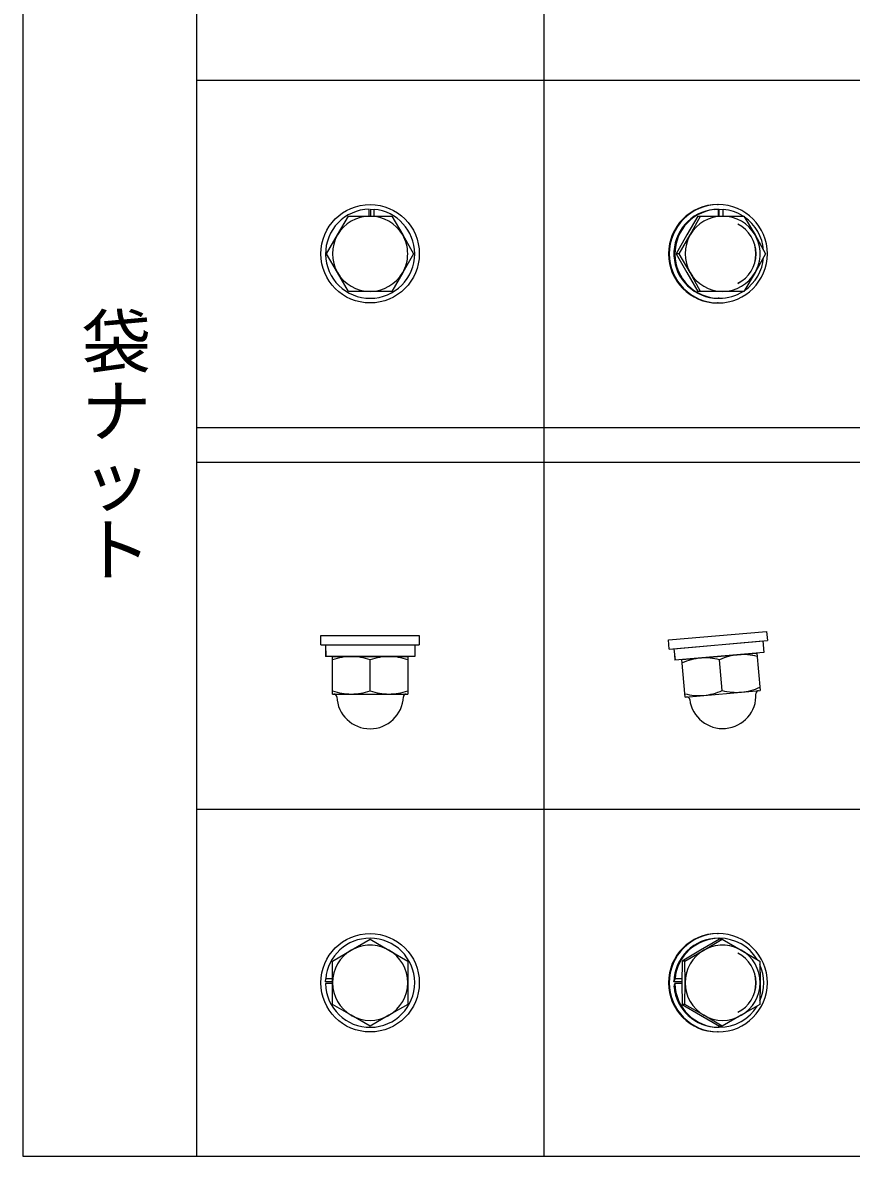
# Model space of a CAD drawing. Units: millimetres, scale not verified. Extents: x -585 to 585, y -390 to 417.
# Drawn here: x -585 to -441.9, y -390 to -194.1 of the extents above; entities that cross this region are included whole.
import ezdxf
from ezdxf.enums import TextEntityAlignment as Align

# ---------------------------------------------------------------- set-up
doc = ezdxf.new("R2010")
doc.units = ezdxf.units.MM
doc.header["$LTSCALE"] = 3
doc.layers.add('0-0_0', color=3, linetype='Continuous')
doc.layers.add('F-0', color=4, linetype='Continuous')
doc.styles.add('@ＭＳ ゴシック', font='')
doc.styles.get('@ＭＳ ゴシック').set_extended_font_data('@MS Gothic')

msp = doc.modelspace()

# ---------------------------------------------------------------- linework, layer by layer
at = {"layer": '0-0_0'}
for p, q in [((-525.146, -227.502), (-525.146, -226.301)), ((-524.854, -227.501), (-524.854, -226.301)), ((-524.854, -226.301), (-524.318, -226.33)), ((-524.318, -227.499), (-524.318, -226.33)), ((-465.54, -226.33), (-464.832, -226.301)), ((-465, -225.5), (-464.86, -225.5)), ((-464.832, -227.5), (-464.832, -226.301)), ((-464.715, -227.5), (-464.715, -226.301)), ((-464.715, -226.301), (-464.007, -226.33)), ((-464.007, -227.5), (-464.007, -226.33)), ((-530.63, -230.752), (-528.753, -227.5)), ((-528.753, -227.5), (-521.247, -227.5)), ((-521.247, -227.5), (-519.37, -230.753)), ((-468.375, -227.5), (-470.296, -230.752)), ((-469.729, -230.752), (-467.909, -227.5)), ((-468.375, -227.5), (-460.432, -227.5)), ((-460.432, -227.5), (-458.511, -230.753)), ((-532.506, -234), (-530.63, -230.752)), ((-519.37, -230.753), (-517.494, -234)), ((-470.296, -230.752), (-472.113, -234)), ((-471.648, -234), (-469.729, -230.752)), ((-458.511, -230.753), (-456.694, -234)), ((-530.63, -237.247), (-532.506, -234)), ((-517.494, -234), (-519.37, -237.247)), ((-472.113, -234), (-470.296, -237.247)), ((-471.648, -234), (-472.113, -234)), ((-469.729, -237.247), (-471.648, -234)), ((-456.694, -234), (-458.511, -237.247)), ((-528.753, -240.5), (-530.63, -237.247)), ((-519.37, -237.247), (-521.247, -240.5)), ((-470.296, -237.247), (-468.375, -240.5)), ((-467.909, -240.5), (-469.729, -237.247)), ((-458.511, -237.247), (-460.432, -240.5)), ((-521.247, -240.5), (-528.753, -240.5)), ((-460.432, -240.5), (-468.375, -240.5)), ((-464.86, -242.5), (-465, -242.5)), ((-464.687, -241.7), (-464.86, -241.7)), ((-473.468, -300.741), (-456.532, -299.259)), ((-456.532, -299.259), (-456.393, -300.853)), ((-533.5, -300), (-516.5, -300)), ((-533.5, -301.6), (-533.5, -300)), ((-533.5, -301.6), (-516.5, -301.6)), ((-532.698, -301.6), (-532.67, -303.6)), ((-532.698, -301.6), (-517.3, -301.6)), ((-517.3, -301.6), (-517.3, -303.6)), ((-516.5, -300), (-516.5, -301.6)), ((-473.328, -302.335), (-473.468, -300.741)), ((-473.328, -302.335), (-456.393, -300.853)), ((-472.53, -302.265), (-457.19, -300.923)), ((-457.19, -300.923), (-457.016, -302.915)), ((-532.689, -302.6), (-532.698, -303.6)), ((-517.3, -303.6), (-532.698, -303.6)), ((-531.5, -310.1), (-531.5, -303.6)), ((-531.5, -303.6), (-518.5, -303.6)), ((-518.5, -303.6), (-518.5, -310.1)), ((-472.53, -302.265), (-472.327, -304.255)), ((-472.433, -303.26), (-472.355, -304.257)), ((-457.016, -302.915), (-472.355, -304.257)), ((-471.162, -304.153), (-458.211, -303.02)), ((-458.211, -303.02), (-457.644, -309.495)), ((-525, -309.519), (-525, -304.181)), ((-470.595, -310.628), (-471.162, -304.153)), ((-464.17, -309.483), (-464.636, -304.165)), ((-470.595, -310.628), (-457.644, -309.495)), ((-531.5, -310.1), (-518.5, -310.1)), ((-528.247, -354.37), (-525, -352.494)), ((-525, -352.494), (-521.753, -354.37)), ((-464.636, -352.494), (-467.921, -354.37)), ((-467.355, -354.37), (-464.171, -352.494)), ((-465, -351.5), (-464.86, -351.5)), ((-464.86, -352.3), (-464.687, -352.3)), ((-464.171, -352.494), (-464.636, -352.494)), ((-464.171, -352.494), (-460.885, -354.37)), ((-531.5, -356.247), (-528.247, -354.37)), ((-521.753, -354.37), (-518.5, -356.247)), ((-467.921, -354.37), (-471.111, -356.247)), ((-470.646, -356.247), (-467.355, -354.37)), ((-460.885, -354.37), (-457.696, -356.247)), ((-531.5, -363.753), (-531.5, -356.247)), ((-518.5, -356.247), (-518.5, -363.753)), ((-471.111, -356.247), (-471.162, -360)), ((-470.646, -356.247), (-471.111, -356.247)), ((-470.596, -360), (-470.646, -356.247)), ((-457.696, -356.247), (-457.644, -360)), ((-532.698, -359.854), (-532.67, -359.318)), ((-531.5, -359.854), (-532.698, -359.854)), ((-531.499, -360.146), (-532.698, -360.146)), ((-531.499, -359.318), (-532.67, -359.318)), ((-472.53, -359.854), (-472.327, -359.318)), ((-471.161, -359.854), (-472.53, -359.854)), ((-472.501, -360.682), (-472.356, -360.146)), ((-471.162, -360.146), (-472.356, -360.146)), ((-471.16, -359.318), (-472.327, -359.318)), ((-471.162, -360), (-471.111, -363.753)), ((-470.646, -363.753), (-470.596, -360)), ((-457.644, -360), (-457.696, -363.753)), ((-528.247, -365.63), (-531.5, -363.753)), ((-518.5, -363.753), (-521.752, -365.63)), ((-471.111, -363.753), (-467.922, -365.63)), ((-470.646, -363.753), (-471.111, -363.753)), ((-467.356, -365.63), (-470.646, -363.753)), ((-457.696, -363.753), (-460.884, -365.63)), ((-525, -367.506), (-528.247, -365.63)), ((-521.752, -365.63), (-525, -367.506)), ((-467.922, -365.63), (-464.636, -367.506)), ((-464.171, -367.506), (-467.356, -365.63)), ((-460.884, -365.63), (-464.171, -367.506)), ((-464.687, -367.7), (-464.86, -367.7)), ((-464.171, -367.506), (-464.636, -367.506)), ((-464.86, -368.5), (-465, -368.5))]:
    msp.add_line(p, q, dxfattribs=at)
for centre in [(-525, -234), (-525, -360)]:
    msp.add_circle(centre, 8.5, dxfattribs=at)
for centre, radius, start, end in [((-525, -234), 7.7, 91.088, 0), ((-525, -234), 7.7, 0, 84.918), ((-464.968, -234), 8.5, 90.218, 269.782), ((-464.828, -234), 8.5, 90.218, 269.782), ((-464.83, -233.998), 7.702, 95.29, 269.773), ((-464.657, -233.999), 7.7, 91.304, 269.78), ((-464.877, -233.983), 8.484, 359.891, 89.891), ((-464.688, -233.95), 7.651, 57.474, 84.893), ((-524.998, -234.002), 6.502, 90.013, 150.009), ((-525.002, -234.002), 6.503, 29.986, 89.984), ((-464.114, -233.973), 6.474, 90.054, 150.158), ((-464.127, -233.974), 6.474, 29.837, 89.944), ((-464.098, -234), 5.75, 297.28, 62.72), ((-464.111, -234), 5.755, 297.394, 62.606), ((-464.722, -233.994), 7.706, 4.678, 55.322), ((-525.001, -234), 6.499, 150.021, 209.98), ((-524.996, -233.998), 6.495, 359.99, 29.983), ((-464.075, -234), 6.521, 150.13, 209.87), ((-464.16, -233.998), 6.514, 359.985, 29.88), ((-524.996, -234.001), 6.495, 330.017, 0.01), ((-464.877, -234.016), 8.484, 270.109, 0.109), ((-464.722, -234.006), 7.706, 304.678, 355.322), ((-464.16, -234.002), 6.514, 330.12, 0.015), ((-524.998, -233.997), 6.502, 209.991, 269.986), ((-525.002, -233.997), 6.503, 270.015, 330.014), ((-464.114, -234.026), 6.474, 209.842, 269.945), ((-464.127, -234.026), 6.474, 270.055, 330.163), ((-464.688, -234.05), 7.649, 270.007, 302.532), ((-528.111, -313.759), 10.16, 90.765, 109.482), ((-528.39, -313.77), 10.172, 70.533, 89.196), ((-521.61, -313.77), 10.172, 90.804, 109.467), ((-521.888, -313.759), 10.16, 70.518, 89.235), ((-460.422, -313.423), 10.172, 95.804, 114.467), ((-460.701, -313.436), 10.16, 75.518, 94.235), ((-466.9, -313.978), 10.16, 95.765, 114.482), ((-467.177, -314.013), 10.172, 75.533, 94.196), ((-528.111, -299.941), 10.16, 250.518, 269.235), ((-528.39, -299.93), 10.171, 270.804, 289.467), ((-521.61, -299.93), 10.172, 250.533, 269.196), ((-521.888, -299.941), 10.16, 270.765, 289.482), ((-468.383, -300.225), 10.171, 275.804, 294.467), ((-461.629, -299.634), 10.172, 255.533, 274.196), ((-461.905, -299.67), 10.16, 275.765, 294.482), ((-457.855, -310.015), 0.5, 95, 182.708), ((-531.245, -310.6), 0.5, 2.282, 90.01), ((-525, -310.35), 5.75, 182.292, 270), ((-525, -310.35), 5.75, 270.003, 357.708), ((-518.755, -310.6), 0.5, 90, 177.708), ((-468.105, -300.212), 10.16, 255.518, 274.235), ((-470.297, -311.104), 0.5, 7.282, 95.01), ((-464.098, -310.31), 5.75, 187.292, 275), ((-464.098, -310.31), 5.75, 275.003, 2.708), ((-525, -360), 7.7, 181.088, 90), ((-525, -360), 7.7, 90, 174.918), ((-464.968, -360), 8.5, 90.218, 269.782), ((-464.828, -360), 8.5, 90.218, 269.782), ((-464.847, -359.984), 7.685, 90.106, 179.024), ((-464.674, -359.982), 7.682, 90.095, 175.041), ((-464.893, -360), 8.5, 270.218, 89.782), ((-464.692, -359.964), 7.664, 31.317, 89.964), ((-524.997, -360.002), 6.503, 119.986, 179.984), ((-525.001, -359.996), 6.495, 89.99, 119.983), ((-524.998, -359.996), 6.495, 60.017, 90.01), ((-525.002, -360.002), 6.503, 0.015, 60.014), ((-464.088, -359.998), 6.507, 120.135, 180.024), ((-464.12, -359.952), 6.452, 89.996, 120.086), ((-464.12, -359.952), 6.452, 59.914, 90.004), ((-464.152, -359.998), 6.507, 359.975, 59.865), ((-464.098, -360), 5.75, 297.276, 62.719), ((-464.111, -360), 5.755, 297.39, 62.605), ((-464.743, -360), 7.727, 336.055, 23.945), ((-524.997, -359.998), 6.502, 180.013, 240.009), ((-525.002, -359.998), 6.502, 299.991, 359.986), ((-464.672, -360.015), 7.685, 180.976, 269.894), ((-464.088, -360.003), 6.507, 179.973, 239.86), ((-464.152, -360.003), 6.507, 300.14, 0.026), ((-464.848, -360.018), 7.682, 184.959, 269.905), ((-464.692, -360.036), 7.664, 270.036, 328.669), ((-525, -360.001), 6.499, 240.021, 299.98), ((-464.12, -360.046), 6.454, 239.911, 300.089)]:
    msp.add_arc(centre, radius, start, end, dxfattribs=at)
at = {"layer": 'F-0', "color": 6}
for p, q in [((-585, 390), (-585, -390)), ((-555, 390), (-555, -390)), ((-585, -390), (585, -390))]:
    msp.add_line(p, q, dxfattribs=at)
at = {"layer": 'F-0'}
for p, q in [((-495, 390), (-495, -390)), ((-555, -204), (585, -204)), ((-555, -264), (585, -264)), ((-555, -270), (585, -270)), ((-555, -330), (585, -330))]:
    msp.add_line(p, q, dxfattribs=at)

# ---------------------------------------------------------------- texts
at = {"layer": 'F-0', "color": 7, "style": '@ＭＳ ゴシック'}
msp.add_text('袋ナット', height=8.798, rotation=270, dxfattribs=at).set_placement((-576, -243), align=Align.BOTTOM_LEFT)

doc.saveas('drawing.dxf')
